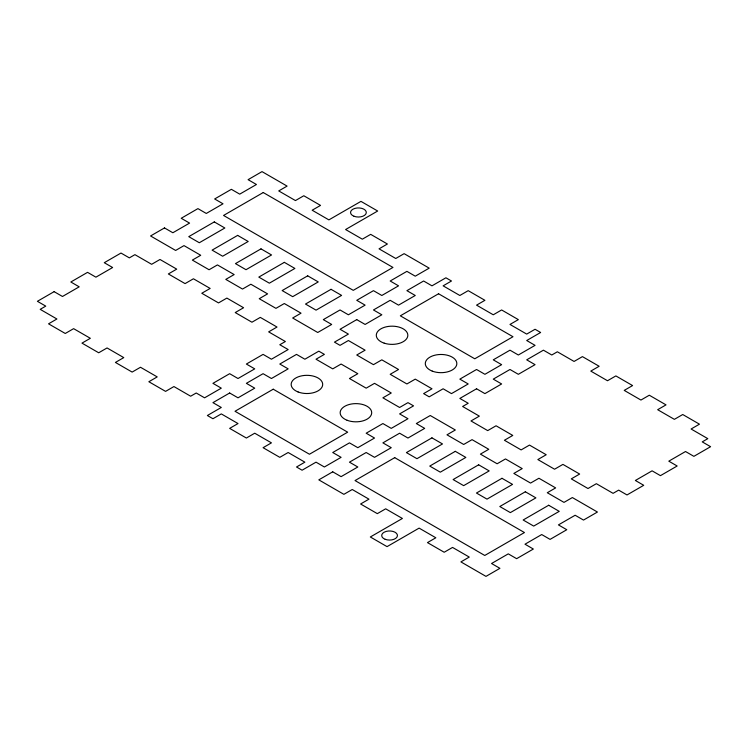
<?xml version="1.0" encoding="UTF-8"?>
<svg xmlns="http://www.w3.org/2000/svg" width="748" height="748" viewBox="0 0 748 748"><rect width="100%" height="100%" fill="white"/><g stroke="black" fill="none" stroke-linecap="round" stroke-linejoin="round"><path stroke-width="1.12" d="M54.118 291.655L37.4 301.304L45.759 306.128L40.186 309.345L56.904 318.994L48.545 323.828L65.263 333.477L73.622 328.653L90.34 338.302L81.981 343.126L98.699 352.776L107.058 347.951L123.775 357.609L115.416 362.434L132.134 372.083L140.493 367.259L157.211 376.908L148.852 381.732L165.57 391.382L173.929 386.557L190.647 396.216L196.219 392.999L204.578 397.824L221.296 388.165L212.937 383.341L229.655 373.691L238.014 378.516L254.731 368.867L246.373 364.042L263.081 354.384L271.44 359.218L288.158 349.559L279.799 344.735L285.371 341.518L268.654 331.869L277.012 327.044L260.295 317.386L251.945 322.22L235.227 312.561L243.586 307.737L226.868 298.087L218.51 302.912L201.792 293.263L210.151 288.438L193.433 278.78L185.074 283.604L168.356 273.955L176.715 269.13L159.997 259.481L151.638 264.306L134.921 254.657L129.348 257.873L120.989 253.048L104.271 262.698L112.63 267.522L95.912 277.171L87.553 272.347L70.836 281.996L79.195 286.83L62.477 296.479L54.118 291.655M164.495 227.925L150.563 235.966L175.64 250.449L183.999 245.615L200.716 255.274L192.358 260.098L209.075 269.748L217.434 264.923L234.152 274.572L225.793 279.397L242.511 289.055L250.87 284.231L267.588 293.88L259.229 298.704L275.947 308.354L284.305 303.529L301.023 313.178L292.664 318.003L317.741 332.486L331.673 324.445L323.314 319.62L340.031 309.962L348.39 314.786L365.108 305.137L356.749 300.313L373.467 290.663L381.826 295.488L398.544 285.839L390.185 281.005L406.903 271.356L415.262 276.18L429.193 268.139L404.116 253.666L395.757 258.49L379.04 248.841L387.399 244.007L370.681 234.358L362.322 239.182L345.604 229.533L377.675 211.02L360.957 201.371L328.886 219.884L312.168 210.225L320.527 205.401L303.81 195.752L295.451 200.576L278.733 190.927L287.092 186.102L262.015 171.619L248.084 179.67L256.442 184.494L239.725 194.143L231.366 189.319L214.648 198.968L223.007 203.793L206.289 213.451L197.93 208.617L181.212 218.276L189.571 223.1L172.853 232.75L164.495 227.925M263.24 192.535L223.549 215.452L353.271 290.346L392.962 267.438L263.24 192.535M214.293 221.913L188.758 236.649L199.314 242.745L224.849 228L214.293 221.913M237.649 235.386L212.105 250.131L222.661 256.227L248.196 241.482L237.649 235.386M260.996 248.869L235.461 263.614L246.008 269.701L271.543 254.965L260.996 248.869M284.343 262.352L258.808 277.097L269.355 283.183L294.89 268.439L284.343 262.352M307.69 275.834L282.155 290.57L292.702 296.666L318.246 281.921L307.69 275.834M331.037 289.308L305.502 304.053L316.058 310.149L341.593 295.404L331.037 289.308M229.655 392.999L212.937 402.648L221.296 407.473L207.364 415.514L212.937 418.73L221.296 413.906L238.014 423.555L229.655 428.38L246.373 438.038L254.731 433.214L271.44 442.863L263.081 447.687L279.799 457.337L288.158 452.512L304.875 462.161L296.517 466.995L302.089 470.212L316.021 462.161L324.38 466.995L341.097 457.337L332.738 452.512L349.456 442.863L357.815 447.687L374.533 438.038L366.174 433.214L382.892 423.555L391.251 428.38L407.969 418.73L399.61 413.906L413.541 405.865L407.969 402.648L399.61 407.473L382.892 397.824L391.251 392.999L374.533 383.341L366.174 388.165L349.456 378.516L357.815 373.691L341.097 364.042L332.738 368.867L316.021 359.218L324.38 354.384L318.807 351.167L304.875 359.218L296.517 354.384L279.799 364.042L288.158 368.867L271.44 378.516L263.081 373.691L246.373 383.341L254.731 388.165L238.014 397.824L229.655 392.999M356.749 319.62L340.031 329.27L348.39 334.094L334.459 342.135L340.031 345.352L348.39 340.527L365.108 350.176L356.749 355.001L373.467 364.659L381.826 359.835L398.544 369.484L390.185 374.309L406.903 383.958L415.262 379.133L431.979 388.782L423.62 393.616L429.193 396.833L443.125 388.782L451.483 393.616L468.201 383.958L459.842 379.133L476.56 369.484L484.919 374.309L501.628 364.659L493.269 359.835L509.986 350.176L518.345 355.001L535.063 345.352L526.704 340.527L540.636 332.486L535.063 329.27L526.704 334.094L509.986 324.445L518.345 319.62L501.628 309.962L493.269 314.786L476.56 305.137L484.919 300.313L468.201 290.663L459.842 295.488L443.125 285.839L451.483 281.005L445.911 277.789L431.979 285.839L423.62 281.005L406.903 290.663L415.262 295.488L398.544 305.137L390.185 300.313L373.467 309.962L381.826 314.786L365.108 324.445L356.749 319.62M273.235 389.203L235.012 411.269L309.448 454.242L347.67 432.176L273.235 389.203M438.552 293.758L400.33 315.824L474.765 358.797L512.988 336.731L438.552 293.758M332.738 471.82L318.807 479.861L343.884 494.335L352.243 489.51L368.96 499.159L360.601 503.993L377.319 513.642L385.678 508.818L402.396 518.467L370.325 536.98L387.043 546.629L419.114 528.116L435.832 537.775L427.473 542.599L444.19 552.248L452.549 547.424L469.267 557.073L460.908 561.898L485.985 576.381L499.916 568.33L491.558 563.506L508.275 553.857L516.634 558.681L533.352 549.032L524.993 544.207L541.711 534.549L550.07 539.383L566.788 529.724L558.429 524.9L575.147 515.25L583.505 520.075L597.437 512.034L572.36 497.551L564.001 502.385L547.284 492.726L555.642 487.902L538.925 478.253L530.566 483.077L513.848 473.428L522.207 468.603L505.489 458.945L497.13 463.769L480.412 454.12L488.771 449.296L472.053 439.646L463.695 444.471L446.977 434.822L455.336 429.997L430.259 415.514L416.327 423.555L424.686 428.38L407.969 438.038L399.61 433.214L382.892 442.863L391.251 447.687L374.533 457.337L366.174 452.512L349.456 462.161L357.815 466.995L341.097 476.644L332.738 471.82M476.56 388.782L459.842 398.441L468.201 403.266L462.629 406.482L479.346 416.131L470.988 420.956L487.705 430.614L496.055 425.78L512.773 435.439L504.414 440.263L521.132 449.913L529.49 445.088L546.208 454.737L537.849 459.562L554.567 469.22L562.926 464.396L579.644 474.045L571.285 478.87L588.003 488.519L596.362 483.694L613.08 493.343L618.652 490.127L627.011 494.952L643.729 485.302L635.37 480.478L652.088 470.829L660.447 475.653L677.164 466.004L668.806 461.17L685.523 451.521L693.882 456.345L710.6 446.696L702.241 441.872L707.814 438.655L691.096 429.006L699.455 424.172L682.737 414.523L674.378 419.348L657.66 409.698L666.019 404.874L649.301 395.225L640.942 400.049L624.225 390.391L632.584 385.566L615.866 375.917L607.507 380.741L590.789 371.092L599.148 366.268L582.43 356.618L574.071 361.443L557.354 351.784L551.781 355.001L543.422 350.176L526.704 359.835L535.063 364.659L518.345 374.309L509.986 369.484L493.269 379.133L501.628 383.958L484.919 393.616L476.56 388.782M394.729 457.654L355.038 480.562L484.76 555.465L524.451 532.548L394.729 457.654M431.942 437.851L406.407 452.596L416.963 458.692L442.498 443.947L431.942 437.851M455.298 451.334L429.754 466.079L440.31 472.166L465.845 457.43L455.298 451.334M478.645 464.817L453.11 479.562L463.657 485.648L489.192 470.903L478.645 464.817M501.992 478.299L476.457 493.035L487.004 499.131L512.539 484.386L501.992 478.299M525.339 491.773L499.804 506.518L510.351 512.614L535.895 497.869L525.339 491.773M548.686 505.255L523.151 520L533.707 526.087L559.242 511.351L548.686 505.255M385.155 539.289A7.882 4.553 0 0 0 397.431 535.849A7.882 4.553 0 0 0 386.127 531.426A7.882 4.553 0 0 0 385.155 539.289M298.087 391.961A15.764 9.098 0 0 0 322.65 385.08A15.764 9.098 0 0 0 300.041 376.244A15.764 9.098 0 0 0 298.087 391.961M347.1 420.264A15.764 9.098 0 0 0 371.663 413.373A15.764 9.098 0 0 0 349.054 404.537A15.764 9.098 0 0 0 347.1 420.264M354.01 216.247A7.882 4.553 0 0 0 366.286 212.806A7.882 4.553 0 0 0 354.982 208.383A7.882 4.553 0 0 0 354.01 216.247M432.241 371.111A15.764 9.098 0 0 0 456.794 364.22A15.764 9.098 0 0 0 434.186 355.384A15.764 9.098 0 0 0 432.241 371.111M384.182 343.154A15.764 9.098 0 0 0 407.828 335.272A15.764 9.098 0 0 0 384.182 327.39A15.764 9.098 0 0 0 384.182 343.154"/></g></svg>
